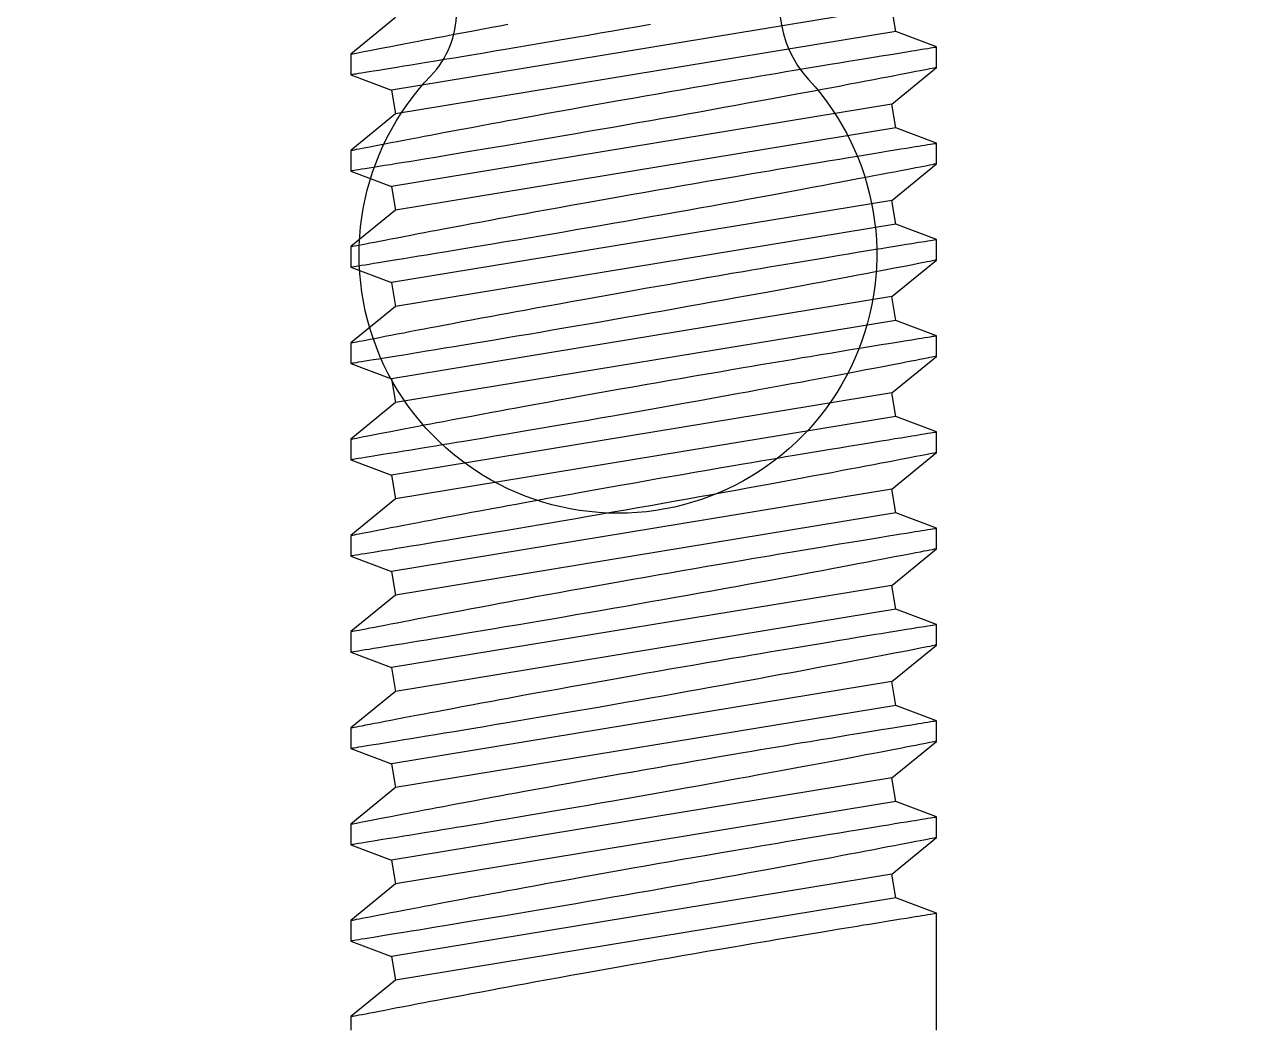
# Model space of a CAD drawing. Extents: x -8.2 to 7.4, y 38.5 to 59.2.
# Drawn here: x -0.199 to 0.2011, y 42.9479 to 43.2722 of the extents above; entities that cross this region are included whole.
import ezdxf

# ---------------------------------------------------------------- set-up
doc = ezdxf.new("R2010")
doc.units = 0
doc.header["$MEASUREMENT"] = 0
doc.layers.get('0').update_dxf_attribs({"linetype": 'CONTINUOUS'})
doc.layers.add('FRAME', color=1, linetype='CONTINUOUS')
doc.layers.add('MISC', color=7, linetype='CONTINUOUS')

# ---------------------------------------------------------------- blocks, each defined once
blk = doc.blocks.new('A$C03F823DF')
at = {"color": 7, "linetype": 'Continuous'}
for p, q in [((0.1747, 0.276), (0.17033, 0.276)), ((0.18656, 0.26153), (0.1747, 0.276)), ((0.19925, 0.276), (0.19427, 0.2628)), ((0.20595, 0.276), (0.19925, 0.276)), ((0.21781, 0.26153), (0.20595, 0.276)), ((0.2305, 0.276), (0.22552, 0.2628)), ((0.2372, 0.276), (0.2305, 0.276)), ((0.24906, 0.26153), (0.2372, 0.276)), ((0.26175, 0.276), (0.25677, 0.2628)), ((0.26845, 0.276), (0.26175, 0.276)), ((0.28031, 0.26153), (0.26845, 0.276)), ((0.293, 0.276), (0.28802, 0.2628)), ((0.2997, 0.276), (0.293, 0.276)), ((0.31156, 0.26153), (0.2997, 0.276)), ((0.32425, 0.276), (0.31927, 0.2628)), ((0.33095, 0.276), (0.32425, 0.276)), ((0.34281, 0.26153), (0.33095, 0.276)), ((0.3555, 0.276), (0.35052, 0.2628)), ((0.3622, 0.276), (0.3555, 0.276)), ((0.37406, 0.26153), (0.3622, 0.276)), ((0.38675, 0.276), (0.38177, 0.2628)), ((0.39345, 0.276), (0.38675, 0.276)), ((0.40531, 0.26153), (0.39345, 0.276)), ((0.418, 0.276), (0.41302, 0.2628)), ((0.4247, 0.276), (0.418, 0.276)), ((0.43656, 0.26153), (0.4247, 0.276)), ((0.44925, 0.276), (0.44427, 0.2628)), ((0.45595, 0.276), (0.44925, 0.276)), ((0.46781, 0.26153), (0.45595, 0.276)), ((0.4805, 0.276), (0.47552, 0.2628)), ((0.4872, 0.276), (0.4805, 0.276)), ((0.49906, 0.26153), (0.4872, 0.276)), ((0.19427, 0.2628), (0.18656, 0.26153)), ((0.21326, 0.0992), (0.18656, 0.26153)), ((0.22097, 0.10047), (0.19427, 0.2628)), ((0.22552, 0.2628), (0.21781, 0.26153)), ((0.24451, 0.0992), (0.21781, 0.26153)), ((0.25222, 0.10047), (0.22552, 0.2628)), ((0.25677, 0.2628), (0.24906, 0.26153)), ((0.27576, 0.0992), (0.24906, 0.26153)), ((0.28347, 0.10047), (0.25677, 0.2628)), ((0.28802, 0.2628), (0.28031, 0.26153)), ((0.30701, 0.0992), (0.28031, 0.26153)), ((0.31472, 0.10047), (0.28802, 0.2628)), ((0.31927, 0.2628), (0.31156, 0.26153)), ((0.33826, 0.0992), (0.31156, 0.26153)), ((0.34597, 0.10047), (0.31927, 0.2628)), ((0.35052, 0.2628), (0.34281, 0.26153)), ((0.36951, 0.0992), (0.34281, 0.26153)), ((0.37722, 0.10047), (0.35052, 0.2628)), ((0.38177, 0.2628), (0.37406, 0.26153)), ((0.40076, 0.0992), (0.37406, 0.26153)), ((0.40847, 0.10047), (0.38177, 0.2628)), ((0.41302, 0.2628), (0.40531, 0.26153)), ((0.43201, 0.0992), (0.40531, 0.26153)), ((0.43972, 0.10047), (0.41302, 0.2628)), ((0.44427, 0.2628), (0.43656, 0.26153)), ((0.46326, 0.0992), (0.43656, 0.26153)), ((0.47097, 0.10047), (0.44427, 0.2628)), ((0.47552, 0.2628), (0.46781, 0.26153)), ((0.49451, 0.0992), (0.46781, 0.26153)), ((0.50222, 0.10047), (0.47552, 0.2628)), ((0.21326, 0.0992), (0.22097, 0.10047)), ((0.22097, 0.10047), (0.23283, 0.086)), ((0.24451, 0.0992), (0.25222, 0.10047)), ((0.25222, 0.10047), (0.26408, 0.086)), ((0.27576, 0.0992), (0.28347, 0.10047)), ((0.28347, 0.10047), (0.29533, 0.086)), ((0.30701, 0.0992), (0.31472, 0.10047)), ((0.31472, 0.10047), (0.32658, 0.086)), ((0.33826, 0.0992), (0.34597, 0.10047)), ((0.34597, 0.10047), (0.35783, 0.086)), ((0.36951, 0.0992), (0.37722, 0.10047)), ((0.37722, 0.10047), (0.38908, 0.086)), ((0.40076, 0.0992), (0.40847, 0.10047)), ((0.40847, 0.10047), (0.42033, 0.086)), ((0.43201, 0.0992), (0.43972, 0.10047)), ((0.43972, 0.10047), (0.45158, 0.086)), ((0.46326, 0.0992), (0.47097, 0.10047)), ((0.47097, 0.10047), (0.48283, 0.086)), ((0.49451, 0.0992), (0.50222, 0.10047)), ((0.20828, 0.086), (0.21326, 0.0992)), ((0.23953, 0.086), (0.24451, 0.0992)), ((0.27078, 0.086), (0.27576, 0.0992)), ((0.30203, 0.086), (0.30701, 0.0992)), ((0.33328, 0.086), (0.33826, 0.0992)), ((0.36453, 0.086), (0.36951, 0.0992)), ((0.39578, 0.086), (0.40076, 0.0992)), ((0.42703, 0.086), (0.43201, 0.0992)), ((0.45828, 0.086), (0.46326, 0.0992)), ((0.48953, 0.086), (0.49451, 0.0992)), ((0.17033, 0.086), (0.20828, 0.086)), ((0.23283, 0.086), (0.23953, 0.086)), ((0.26408, 0.086), (0.27078, 0.086)), ((0.29533, 0.086), (0.30203, 0.086)), ((0.32658, 0.086), (0.33328, 0.086)), ((0.35783, 0.086), (0.36453, 0.086)), ((0.38908, 0.086), (0.39578, 0.086)), ((0.42033, 0.086), (0.42703, 0.086)), ((0.45158, 0.086), (0.45828, 0.086)), ((0.48283, 0.086), (0.48953, 0.086))]:
    blk.add_line(p, q, dxfattribs=at)
at = {"color": 7, "linetype": 'Continuous', "flags": 128}
for points in [[(0.1747, 0.27598), (0.17471, 0.27596), (0.17475, 0.27576), (0.17482, 0.27539), (0.17492, 0.27485), (0.17506, 0.27415), (0.17523, 0.27331), (0.17542, 0.27232), (0.17564, 0.27117), (0.1759, 0.26986), (0.17618, 0.26839), (0.1765, 0.26677), (0.17684, 0.26498), (0.17722, 0.26306), (0.17761, 0.26103), (0.17802, 0.25887), (0.17846, 0.25656), (0.17893, 0.25413), (0.1793, 0.2522), (0.17968, 0.25021), (0.18007, 0.24814), (0.18047, 0.246), (0.18104, 0.24303), (0.18161, 0.24), (0.18219, 0.23688), (0.1828, 0.23363), (0.18342, 0.2303), (0.1839, 0.22771), (0.18439, 0.22508), (0.18488, 0.2224), (0.18538, 0.21967), (0.18607, 0.21594), (0.18675, 0.21222), (0.18743, 0.20844), (0.18813, 0.20458), (0.18883, 0.20069), (0.18937, 0.1977), (0.18991, 0.1947), (0.19045, 0.19168), (0.19099, 0.18864), (0.19171, 0.18454), (0.19242, 0.18055), (0.19312, 0.17655), (0.19382, 0.17255), (0.19452, 0.16851), (0.19522, 0.16449), (0.19592, 0.16044), (0.19661, 0.15643), (0.19729, 0.15244), (0.19793, 0.14866), (0.19841, 0.14584), (0.19889, 0.14305), (0.19935, 0.14029), (0.19981, 0.13756), (0.20027, 0.13485), (0.20072, 0.13218), (0.20116, 0.12956), (0.20158, 0.12699), (0.20215, 0.12361), (0.20266, 0.12049), (0.20316, 0.11746), (0.20365, 0.11453), (0.20411, 0.11172), (0.20445, 0.10966), (0.20477, 0.10767), (0.20509, 0.10576), (0.20539, 0.10392), (0.20577, 0.10157), (0.20611, 0.09947), (0.20643, 0.09751), (0.20672, 0.09568), (0.20699, 0.094), (0.20718, 0.09283), (0.20736, 0.09175), (0.20752, 0.09075), (0.20766, 0.08984), (0.20784, 0.08877), (0.20797, 0.08791), (0.20809, 0.08721), (0.20817, 0.08666), (0.20824, 0.08628), (0.20826, 0.0861), (0.20828, 0.08601), (0.20828, 0.08601)], [(0.23283, 0.08601), (0.23283, 0.086), (0.23281, 0.0861), (0.23276, 0.08636), (0.23268, 0.08678), (0.23256, 0.08736), (0.23242, 0.0881), (0.23224, 0.089), (0.23203, 0.09007), (0.23179, 0.0913), (0.23152, 0.0927), (0.23123, 0.0942), (0.23091, 0.09584), (0.23056, 0.09765), (0.23019, 0.09959), (0.22978, 0.10169), (0.22936, 0.10392), (0.2289, 0.10632), (0.22841, 0.10885), (0.22792, 0.11144), (0.22741, 0.11415), (0.22686, 0.117), (0.2263, 0.11997), (0.22572, 0.12306), (0.22513, 0.12625), (0.2245, 0.12958), (0.22387, 0.133), (0.22323, 0.13644), (0.22258, 0.13996), (0.22191, 0.1436), (0.22124, 0.1473), (0.22055, 0.15108), (0.21985, 0.15492), (0.21914, 0.15886), (0.21842, 0.16284), (0.21772, 0.16676), (0.21701, 0.17071), (0.2163, 0.17474), (0.21559, 0.17877), (0.21487, 0.18284), (0.21416, 0.1869), (0.21344, 0.19101), (0.21273, 0.19511), (0.21204, 0.19905), (0.21137, 0.20296), (0.2107, 0.20685), (0.21004, 0.21071), (0.20938, 0.21459), (0.20873, 0.21842), (0.20809, 0.2222), (0.20747, 0.22591), (0.20689, 0.22938), (0.20632, 0.23277), (0.20576, 0.23612), (0.20522, 0.23937), (0.2047, 0.24253), (0.20419, 0.24559), (0.2037, 0.24857), (0.20323, 0.25142), (0.20281, 0.25401), (0.2024, 0.25648), (0.20202, 0.25886), (0.20165, 0.26109), (0.20131, 0.26319), (0.201, 0.26515), (0.2007, 0.26698), (0.20043, 0.26865), (0.2002, 0.27009), (0.19999, 0.27137), (0.19981, 0.27252), (0.19965, 0.27351), (0.19951, 0.27434), (0.19941, 0.275), (0.19933, 0.2755), (0.19928, 0.27583), (0.19925, 0.27598), (0.19925, 0.27598)], [(0.20595, 0.27598), (0.20596, 0.27596), (0.206, 0.27576), (0.20607, 0.27539), (0.20617, 0.27485), (0.20631, 0.27415), (0.20648, 0.27331), (0.20667, 0.27232), (0.20689, 0.27117), (0.20715, 0.26986), (0.20743, 0.26839), (0.20775, 0.26677), (0.20809, 0.26498), (0.20847, 0.26306), (0.20886, 0.26103), (0.20927, 0.25887), (0.20971, 0.25656), (0.21018, 0.25413), (0.21055, 0.2522), (0.21093, 0.25021), (0.21132, 0.24814), (0.21172, 0.246), (0.21229, 0.24303), (0.21286, 0.24), (0.21344, 0.23688), (0.21405, 0.23363), (0.21467, 0.2303), (0.21515, 0.22771), (0.21564, 0.22508), (0.21613, 0.2224), (0.21663, 0.21967), (0.21732, 0.21594), (0.218, 0.21222), (0.21868, 0.20844), (0.21938, 0.20458), (0.22008, 0.20069), (0.22062, 0.1977), (0.22116, 0.1947), (0.2217, 0.19168), (0.22224, 0.18864), (0.22296, 0.18454), (0.22367, 0.18055), (0.22437, 0.17655), (0.22507, 0.17255), (0.22577, 0.16851), (0.22647, 0.16449), (0.22717, 0.16044), (0.22786, 0.15643), (0.22854, 0.15244), (0.22918, 0.14866), (0.22966, 0.14584), (0.23014, 0.14305), (0.2306, 0.14029), (0.23106, 0.13756), (0.23152, 0.13485), (0.23197, 0.13218), (0.23241, 0.12956), (0.23283, 0.12699), (0.2334, 0.12361), (0.23391, 0.12049), (0.23441, 0.11746), (0.2349, 0.11453), (0.23536, 0.11172), (0.2357, 0.10966), (0.23602, 0.10767), (0.23634, 0.10576), (0.23664, 0.10392), (0.23702, 0.10157), (0.23736, 0.09947), (0.23768, 0.09751), (0.23797, 0.09568), (0.23824, 0.094), (0.23843, 0.09283), (0.23861, 0.09175), (0.23877, 0.09075), (0.23891, 0.08984), (0.23909, 0.08877), (0.23922, 0.08791), (0.23934, 0.08721), (0.23942, 0.08666), (0.23949, 0.08628), (0.23951, 0.0861), (0.23953, 0.08601), (0.23953, 0.08601)], [(0.26408, 0.08601), (0.26408, 0.086), (0.26406, 0.0861), (0.26401, 0.08636), (0.26393, 0.08678), (0.26381, 0.08736), (0.26367, 0.0881), (0.26349, 0.08901), (0.26328, 0.09007), (0.26304, 0.09131), (0.26277, 0.0927), (0.26248, 0.09421), (0.26216, 0.09585), (0.26181, 0.09765), (0.26144, 0.09959), (0.26103, 0.1017), (0.2606, 0.10394), (0.26014, 0.10633), (0.25966, 0.10885), (0.25917, 0.11145), (0.25865, 0.11417), (0.25811, 0.11702), (0.25755, 0.11997), (0.25712, 0.12229), (0.25667, 0.12466), (0.25622, 0.12709), (0.25575, 0.12958), (0.25512, 0.133), (0.25448, 0.13646), (0.25383, 0.13999), (0.25316, 0.14361), (0.25249, 0.1473), (0.25197, 0.15014), (0.25145, 0.15301), (0.25092, 0.15592), (0.25039, 0.15886), (0.24967, 0.16284), (0.24897, 0.16676), (0.24844, 0.16974), (0.2479, 0.17274), (0.24737, 0.17575), (0.24684, 0.17877), (0.2463, 0.18183), (0.24576, 0.18488), (0.24522, 0.18795), (0.24469, 0.19101), (0.24398, 0.19511), (0.24329, 0.19905), (0.24262, 0.20297), (0.24195, 0.20685), (0.24129, 0.21075), (0.24063, 0.21459), (0.23998, 0.21843), (0.23934, 0.2222), (0.23872, 0.22591), (0.23813, 0.2294), (0.23756, 0.2328), (0.23701, 0.23613), (0.23647, 0.23937), (0.23607, 0.24176), (0.23569, 0.24409), (0.23531, 0.24636), (0.23495, 0.24857), (0.23448, 0.25142), (0.23406, 0.25403), (0.23365, 0.2565), (0.23327, 0.25886), (0.2329, 0.26109), (0.23265, 0.26269), (0.2324, 0.2642), (0.23217, 0.26563), (0.23195, 0.26698), (0.23168, 0.26865), (0.23145, 0.27009), (0.23124, 0.27138), (0.23106, 0.27253), (0.2309, 0.27351), (0.2308, 0.27415), (0.23071, 0.27469), (0.23064, 0.27515), (0.23058, 0.2755), (0.23053, 0.27583), (0.2305, 0.27598), (0.2305, 0.27598)], [(0.2372, 0.27598), (0.23721, 0.27596), (0.23725, 0.27576), (0.23732, 0.27539), (0.23742, 0.27485), (0.23756, 0.27415), (0.23773, 0.27331), (0.23792, 0.27232), (0.23814, 0.27117), (0.2384, 0.26986), (0.23868, 0.26839), (0.239, 0.26677), (0.23934, 0.26498), (0.23972, 0.26306), (0.24011, 0.26103), (0.24052, 0.25887), (0.24096, 0.25656), (0.24143, 0.25413), (0.2418, 0.2522), (0.24218, 0.25021), (0.24257, 0.24814), (0.24297, 0.246), (0.24354, 0.24303), (0.24411, 0.24), (0.24469, 0.23688), (0.2453, 0.23363), (0.24592, 0.2303), (0.2464, 0.22771), (0.24689, 0.22508), (0.24738, 0.2224), (0.24788, 0.21967), (0.24857, 0.21594), (0.24925, 0.21222), (0.24993, 0.20844), (0.25063, 0.20458), (0.25133, 0.20069), (0.25187, 0.1977), (0.25241, 0.1947), (0.25295, 0.19168), (0.25349, 0.18864), (0.25421, 0.18454), (0.25492, 0.18055), (0.25562, 0.17655), (0.25632, 0.17255), (0.25702, 0.16851), (0.25772, 0.16449), (0.25842, 0.16044), (0.25911, 0.15643), (0.25979, 0.15244), (0.26043, 0.14866), (0.26091, 0.14584), (0.26139, 0.14305), (0.26185, 0.14029), (0.26231, 0.13756), (0.26277, 0.13485), (0.26322, 0.13218), (0.26366, 0.12956), (0.26408, 0.12699), (0.26465, 0.12361), (0.26516, 0.12049), (0.26566, 0.11746), (0.26615, 0.11453), (0.26661, 0.11172), (0.26695, 0.10966), (0.26727, 0.10767), (0.26759, 0.10576), (0.26789, 0.10392), (0.26827, 0.10157), (0.26861, 0.09947), (0.26893, 0.09751), (0.26922, 0.09568), (0.26949, 0.094), (0.26968, 0.09283), (0.26986, 0.09175), (0.27002, 0.09075), (0.27016, 0.08984), (0.27034, 0.08877), (0.27047, 0.08791), (0.27059, 0.08721), (0.27067, 0.08666), (0.27074, 0.08628), (0.27076, 0.0861), (0.27078, 0.08601), (0.27078, 0.08601)], [(0.29533, 0.08601), (0.29533, 0.086), (0.29531, 0.0861), (0.29526, 0.08636), (0.29518, 0.08678), (0.29506, 0.08736), (0.29492, 0.0881), (0.29474, 0.089), (0.29453, 0.09007), (0.29429, 0.0913), (0.29402, 0.0927), (0.29373, 0.0942), (0.29341, 0.09584), (0.29306, 0.09765), (0.29269, 0.09959), (0.29228, 0.10169), (0.29186, 0.10392), (0.2914, 0.10632), (0.29091, 0.10885), (0.29042, 0.11144), (0.28991, 0.11415), (0.28936, 0.117), (0.2888, 0.11997), (0.28822, 0.12306), (0.28763, 0.12625), (0.287, 0.12958), (0.28637, 0.133), (0.28573, 0.13644), (0.28508, 0.13996), (0.28441, 0.1436), (0.28374, 0.1473), (0.28305, 0.15108), (0.28235, 0.15492), (0.28164, 0.15886), (0.28092, 0.16284), (0.28022, 0.16676), (0.27951, 0.17071), (0.2788, 0.17474), (0.27809, 0.17877), (0.27737, 0.18284), (0.27666, 0.1869), (0.27594, 0.19101), (0.27523, 0.19511), (0.27454, 0.19905), (0.27387, 0.20296), (0.2732, 0.20685), (0.27254, 0.21071), (0.27188, 0.21459), (0.27123, 0.21842), (0.27059, 0.2222), (0.26997, 0.22591), (0.26939, 0.22938), (0.26882, 0.23277), (0.26826, 0.23612), (0.26772, 0.23937), (0.2672, 0.24253), (0.26669, 0.24559), (0.2662, 0.24857), (0.26573, 0.25142), (0.26531, 0.25401), (0.2649, 0.25648), (0.26452, 0.25886), (0.26415, 0.26109), (0.26381, 0.26319), (0.2635, 0.26515), (0.2632, 0.26698), (0.26293, 0.26865), (0.2627, 0.27009), (0.26249, 0.27137), (0.26231, 0.27252), (0.26215, 0.27351), (0.26201, 0.27434), (0.26191, 0.275), (0.26183, 0.2755), (0.26178, 0.27583), (0.26175, 0.27598), (0.26175, 0.27598)], [(0.26845, 0.27598), (0.26846, 0.27596), (0.2685, 0.27576), (0.26857, 0.27539), (0.26867, 0.27485), (0.26881, 0.27415), (0.26898, 0.27331), (0.26917, 0.27232), (0.26939, 0.27117), (0.26965, 0.26986), (0.26993, 0.26839), (0.27025, 0.26677), (0.27059, 0.26498), (0.27097, 0.26306), (0.27136, 0.26103), (0.27177, 0.25887), (0.27221, 0.25656), (0.27268, 0.25413), (0.27305, 0.2522), (0.27343, 0.25021), (0.27382, 0.24814), (0.27422, 0.246), (0.27479, 0.24303), (0.27536, 0.24), (0.27594, 0.23688), (0.27655, 0.23363), (0.27717, 0.2303), (0.27765, 0.22771), (0.27814, 0.22508), (0.27863, 0.2224), (0.27913, 0.21967), (0.27982, 0.21594), (0.2805, 0.21222), (0.28118, 0.20844), (0.28188, 0.20458), (0.28258, 0.20069), (0.28312, 0.1977), (0.28366, 0.1947), (0.2842, 0.19168), (0.28474, 0.18864), (0.28546, 0.18454), (0.28617, 0.18055), (0.28687, 0.17655), (0.28757, 0.17255), (0.28827, 0.16851), (0.28897, 0.16449), (0.28967, 0.16044), (0.29036, 0.15643), (0.29104, 0.15244), (0.29168, 0.14866), (0.29216, 0.14584), (0.29264, 0.14305), (0.2931, 0.14029), (0.29356, 0.13756), (0.29402, 0.13485), (0.29447, 0.13218), (0.29491, 0.12956), (0.29533, 0.12699), (0.2959, 0.12361), (0.29641, 0.12049), (0.29691, 0.11746), (0.2974, 0.11453), (0.29786, 0.11172), (0.2982, 0.10966), (0.29852, 0.10767), (0.29884, 0.10576), (0.29914, 0.10392), (0.29952, 0.10157), (0.29986, 0.09947), (0.30018, 0.09751), (0.30047, 0.09568), (0.30074, 0.094), (0.30093, 0.09283), (0.30111, 0.09175), (0.30127, 0.09075), (0.30141, 0.08984), (0.30159, 0.08877), (0.30172, 0.08791), (0.30184, 0.08721), (0.30192, 0.08666), (0.30199, 0.08628), (0.30201, 0.0861), (0.30203, 0.08601), (0.30203, 0.08601)], [(0.32658, 0.08601), (0.32658, 0.086), (0.32656, 0.0861), (0.32651, 0.08636), (0.32643, 0.08678), (0.32631, 0.08736), (0.32617, 0.0881), (0.32599, 0.089), (0.32578, 0.09007), (0.32554, 0.0913), (0.32527, 0.0927), (0.32498, 0.0942), (0.32466, 0.09584), (0.32431, 0.09765), (0.32394, 0.09959), (0.32353, 0.10169), (0.32311, 0.10392), (0.32265, 0.10632), (0.32216, 0.10885), (0.32167, 0.11144), (0.32116, 0.11415), (0.32061, 0.117), (0.32005, 0.11997), (0.31947, 0.12306), (0.31888, 0.12625), (0.31825, 0.12958), (0.31762, 0.133), (0.31698, 0.13644), (0.31633, 0.13996), (0.31566, 0.1436), (0.31499, 0.1473), (0.3143, 0.15108), (0.3136, 0.15492), (0.31289, 0.15886), (0.31217, 0.16284), (0.31147, 0.16676), (0.31076, 0.17071), (0.31005, 0.17474), (0.30934, 0.17877), (0.30862, 0.18284), (0.30791, 0.1869), (0.30719, 0.19101), (0.30648, 0.19511), (0.30579, 0.19905), (0.30512, 0.20296), (0.30445, 0.20685), (0.30379, 0.21071), (0.30313, 0.21459), (0.30248, 0.21842), (0.30184, 0.2222), (0.30122, 0.22591), (0.30064, 0.22938), (0.30007, 0.23277), (0.29951, 0.23612), (0.29897, 0.23937), (0.29845, 0.24253), (0.29794, 0.24559), (0.29745, 0.24857), (0.29698, 0.25142), (0.29656, 0.25401), (0.29615, 0.25648), (0.29577, 0.25886), (0.2954, 0.26109), (0.29506, 0.26319), (0.29475, 0.26515), (0.29445, 0.26698), (0.29418, 0.26865), (0.29395, 0.27009), (0.29374, 0.27137), (0.29356, 0.27252), (0.2934, 0.27351), (0.29326, 0.27434), (0.29316, 0.275), (0.29308, 0.2755), (0.29303, 0.27583), (0.293, 0.27598), (0.293, 0.27598)], [(0.2997, 0.27598), (0.29971, 0.27596), (0.29975, 0.27576), (0.29982, 0.27539), (0.29992, 0.27485), (0.30006, 0.27415), (0.30023, 0.27331), (0.30042, 0.27232), (0.30064, 0.27117), (0.3009, 0.26986), (0.30118, 0.26839), (0.3015, 0.26677), (0.30184, 0.26498), (0.30222, 0.26306), (0.30261, 0.26103), (0.30302, 0.25887), (0.30346, 0.25656), (0.30393, 0.25413), (0.3043, 0.2522), (0.30468, 0.25021), (0.30507, 0.24814), (0.30547, 0.246), (0.30604, 0.24303), (0.30661, 0.24), (0.30719, 0.23688), (0.3078, 0.23363), (0.30842, 0.2303), (0.3089, 0.22771), (0.30939, 0.22508), (0.30988, 0.2224), (0.31038, 0.21967), (0.31107, 0.21594), (0.31175, 0.21222), (0.31243, 0.20844), (0.31313, 0.20458), (0.31383, 0.20069), (0.31437, 0.1977), (0.31491, 0.1947), (0.31545, 0.19168), (0.31599, 0.18864), (0.31671, 0.18454), (0.31742, 0.18055), (0.31812, 0.17655), (0.31882, 0.17255), (0.31952, 0.16851), (0.32022, 0.16449), (0.32092, 0.16044), (0.32161, 0.15643), (0.32229, 0.15244), (0.32293, 0.14866), (0.32341, 0.14584), (0.32389, 0.14305), (0.32435, 0.14029), (0.32481, 0.13756), (0.32527, 0.13485), (0.32572, 0.13218), (0.32616, 0.12956), (0.32658, 0.12699), (0.32715, 0.12361), (0.32766, 0.12049), (0.32816, 0.11746), (0.32865, 0.11453), (0.32911, 0.11172), (0.32945, 0.10966), (0.32977, 0.10767), (0.33009, 0.10576), (0.33039, 0.10392), (0.33077, 0.10157), (0.33111, 0.09947), (0.33143, 0.09751), (0.33172, 0.09568), (0.33199, 0.094), (0.33218, 0.09283), (0.33236, 0.09175), (0.33252, 0.09075), (0.33266, 0.08984), (0.33284, 0.08877), (0.33297, 0.08791), (0.33309, 0.08721), (0.33317, 0.08666), (0.33324, 0.08628), (0.33326, 0.0861), (0.33328, 0.08601), (0.33328, 0.08601)], [(0.35783, 0.08601), (0.35783, 0.086), (0.35781, 0.0861), (0.35776, 0.08636), (0.35768, 0.08678), (0.35756, 0.08736), (0.35742, 0.0881), (0.35724, 0.089), (0.35703, 0.09007), (0.35679, 0.0913), (0.35652, 0.0927), (0.35623, 0.0942), (0.35591, 0.09584), (0.35556, 0.09765), (0.35519, 0.09959), (0.35478, 0.10169), (0.35436, 0.10392), (0.3539, 0.10632), (0.35341, 0.10885), (0.35292, 0.11144), (0.35241, 0.11415), (0.35186, 0.117), (0.3513, 0.11997), (0.35072, 0.12306), (0.35013, 0.12625), (0.3495, 0.12958), (0.34887, 0.133), (0.34823, 0.13644), (0.34758, 0.13996), (0.34691, 0.1436), (0.34624, 0.1473), (0.34555, 0.15108), (0.34485, 0.15492), (0.34414, 0.15886), (0.34342, 0.16284), (0.34272, 0.16676), (0.34201, 0.17071), (0.3413, 0.17474), (0.34059, 0.17877), (0.33987, 0.18284), (0.33916, 0.1869), (0.33844, 0.19101), (0.33773, 0.19511), (0.33704, 0.19905), (0.33637, 0.20296), (0.3357, 0.20685), (0.33504, 0.21071), (0.33438, 0.21459), (0.33373, 0.21842), (0.33309, 0.2222), (0.33247, 0.22591), (0.33189, 0.22938), (0.33132, 0.23277), (0.33076, 0.23612), (0.33022, 0.23937), (0.3297, 0.24253), (0.32919, 0.24559), (0.3287, 0.24857), (0.32823, 0.25142), (0.32781, 0.25401), (0.3274, 0.25648), (0.32702, 0.25886), (0.32665, 0.26109), (0.32631, 0.26319), (0.326, 0.26515), (0.3257, 0.26698), (0.32543, 0.26865), (0.3252, 0.27009), (0.32499, 0.27137), (0.32481, 0.27252), (0.32465, 0.27351), (0.32451, 0.27434), (0.32441, 0.275), (0.32433, 0.2755), (0.32428, 0.27583), (0.32425, 0.27598), (0.32425, 0.27598)], [(0.33095, 0.27598), (0.33096, 0.27596), (0.331, 0.27576), (0.33107, 0.27539), (0.33117, 0.27485), (0.33131, 0.27415), (0.33148, 0.27331), (0.33167, 0.27232), (0.33189, 0.27117), (0.33215, 0.26986), (0.33243, 0.26839), (0.33275, 0.26677), (0.33309, 0.26498), (0.33347, 0.26306), (0.33386, 0.26103), (0.33427, 0.25887), (0.33471, 0.25656), (0.33518, 0.25413), (0.33555, 0.2522), (0.33593, 0.25021), (0.33632, 0.24814), (0.33672, 0.246), (0.33729, 0.24303), (0.33786, 0.24), (0.33844, 0.23688), (0.33905, 0.23363), (0.33967, 0.2303), (0.34015, 0.22771), (0.34064, 0.22508), (0.34113, 0.2224), (0.34163, 0.21967), (0.34232, 0.21594), (0.343, 0.21222), (0.34368, 0.20844), (0.34438, 0.20458), (0.34508, 0.20069), (0.34562, 0.1977), (0.34616, 0.1947), (0.3467, 0.19168), (0.34724, 0.18864), (0.34796, 0.18454), (0.34867, 0.18055), (0.34937, 0.17655), (0.35007, 0.17255), (0.35077, 0.16851), (0.35147, 0.16449), (0.35217, 0.16044), (0.35286, 0.15643), (0.35354, 0.15244), (0.35418, 0.14866), (0.35466, 0.14584), (0.35514, 0.14305), (0.3556, 0.14029), (0.35606, 0.13756), (0.35652, 0.13485), (0.35697, 0.13218), (0.35741, 0.12956), (0.35783, 0.12699), (0.3584, 0.12361), (0.35891, 0.12049), (0.35941, 0.11746), (0.3599, 0.11453), (0.36036, 0.11172), (0.3607, 0.10966), (0.36102, 0.10767), (0.36134, 0.10576), (0.36164, 0.10392), (0.36202, 0.10157), (0.36236, 0.09947), (0.36268, 0.09751), (0.36297, 0.09568), (0.36324, 0.094), (0.36343, 0.09283), (0.36361, 0.09175), (0.36377, 0.09075), (0.36391, 0.08984), (0.36409, 0.08877), (0.36422, 0.08791), (0.36434, 0.08721), (0.36442, 0.08666), (0.36449, 0.08628), (0.36451, 0.0861), (0.36453, 0.08601), (0.36453, 0.08601)], [(0.38908, 0.08601), (0.38908, 0.086), (0.38906, 0.0861), (0.38901, 0.08636), (0.38893, 0.08678), (0.38881, 0.08736), (0.38867, 0.0881), (0.38849, 0.08901), (0.38828, 0.09007), (0.38804, 0.09131), (0.38777, 0.0927), (0.38748, 0.09421), (0.38716, 0.09585), (0.38681, 0.09765), (0.38644, 0.09959), (0.38603, 0.1017), (0.3856, 0.10394), (0.38514, 0.10633), (0.38466, 0.10885), (0.38417, 0.11145), (0.38365, 0.11417), (0.38311, 0.11702), (0.38255, 0.11997), (0.38212, 0.12229), (0.38167, 0.12466), (0.38122, 0.12709), (0.38075, 0.12958), (0.38012, 0.133), (0.37948, 0.13646), (0.37883, 0.13999), (0.37816, 0.14361), (0.37749, 0.1473), (0.37697, 0.15014), (0.37645, 0.15301), (0.37592, 0.15592), (0.37539, 0.15886), (0.37467, 0.16284), (0.37397, 0.16676), (0.37344, 0.16974), (0.3729, 0.17274), (0.37237, 0.17575), (0.37184, 0.17877), (0.3713, 0.18183), (0.37076, 0.18488), (0.37022, 0.18795), (0.36969, 0.19101), (0.36898, 0.19511), (0.36829, 0.19905), (0.36762, 0.20297), (0.36695, 0.20685), (0.36629, 0.21075), (0.36563, 0.21459), (0.36498, 0.21843), (0.36434, 0.2222), (0.36372, 0.22591), (0.36313, 0.2294), (0.36256, 0.2328), (0.36201, 0.23613), (0.36147, 0.23937), (0.36107, 0.24176), (0.36069, 0.24409), (0.36031, 0.24636), (0.35995, 0.24857), (0.35948, 0.25142), (0.35906, 0.25403), (0.35865, 0.2565), (0.35827, 0.25886), (0.3579, 0.26109), (0.35765, 0.26269), (0.3574, 0.2642), (0.35717, 0.26563), (0.35695, 0.26698), (0.35668, 0.26865), (0.35645, 0.27009), (0.35624, 0.27138), (0.35606, 0.27253), (0.3559, 0.27351), (0.3558, 0.27415), (0.35571, 0.27469), (0.35564, 0.27515), (0.35558, 0.2755), (0.35553, 0.27583), (0.3555, 0.27598), (0.3555, 0.27598)], [(0.3622, 0.27598), (0.36221, 0.27596), (0.36225, 0.27576), (0.36232, 0.27539), (0.36242, 0.27485), (0.36256, 0.27415), (0.36273, 0.27331), (0.36292, 0.27232), (0.36314, 0.27117), (0.3634, 0.26986), (0.36368, 0.26839), (0.364, 0.26677), (0.36434, 0.26498), (0.36472, 0.26306), (0.36511, 0.26103), (0.36552, 0.25887), (0.36596, 0.25656), (0.36643, 0.25413), (0.3668, 0.2522), (0.36718, 0.25021), (0.36757, 0.24814), (0.36797, 0.246), (0.36854, 0.24303), (0.36911, 0.24), (0.36969, 0.23688), (0.3703, 0.23363), (0.37092, 0.2303), (0.3714, 0.22771), (0.37189, 0.22508), (0.37238, 0.2224), (0.37288, 0.21967), (0.37357, 0.21594), (0.37425, 0.21222), (0.37493, 0.20844), (0.37563, 0.20458), (0.37633, 0.20069), (0.37687, 0.1977), (0.37741, 0.1947), (0.37795, 0.19168), (0.37849, 0.18864), (0.37921, 0.18454), (0.37992, 0.18055), (0.38062, 0.17655), (0.38132, 0.17255), (0.38202, 0.16851), (0.38272, 0.16449), (0.38342, 0.16044), (0.38411, 0.15643), (0.38479, 0.15244), (0.38543, 0.14866), (0.38591, 0.14584), (0.38639, 0.14305), (0.38685, 0.14029), (0.38731, 0.13756), (0.38777, 0.13485), (0.38822, 0.13218), (0.38866, 0.12956), (0.38908, 0.12699), (0.38965, 0.12361), (0.39016, 0.12049), (0.39066, 0.11746), (0.39115, 0.11453), (0.39161, 0.11172), (0.39195, 0.10966), (0.39227, 0.10767), (0.39259, 0.10576), (0.39289, 0.10392), (0.39327, 0.10157), (0.39361, 0.09947), (0.39393, 0.09751), (0.39422, 0.09568), (0.39449, 0.094), (0.39468, 0.09283), (0.39486, 0.09175), (0.39502, 0.09075), (0.39516, 0.08984), (0.39534, 0.08877), (0.39547, 0.08791), (0.39559, 0.08721), (0.39567, 0.08666), (0.39574, 0.08628), (0.39576, 0.0861), (0.39578, 0.08601), (0.39578, 0.08601)], [(0.42033, 0.08601), (0.42033, 0.086), (0.42031, 0.0861), (0.42026, 0.08636), (0.42018, 0.08678), (0.42006, 0.08736), (0.41992, 0.0881), (0.41974, 0.089), (0.41953, 0.09007), (0.41929, 0.0913), (0.41902, 0.0927), (0.41873, 0.0942), (0.41841, 0.09584), (0.41806, 0.09765), (0.41769, 0.09959), (0.41728, 0.10169), (0.41686, 0.10392), (0.4164, 0.10632), (0.41591, 0.10885), (0.41542, 0.11144), (0.41491, 0.11415), (0.41436, 0.117), (0.4138, 0.11997), (0.41322, 0.12306), (0.41263, 0.12625), (0.412, 0.12958), (0.41137, 0.133), (0.41073, 0.13644), (0.41008, 0.13996), (0.40941, 0.1436), (0.40874, 0.1473), (0.40805, 0.15108), (0.40735, 0.15492), (0.40664, 0.15886), (0.40592, 0.16284), (0.40522, 0.16676), (0.40451, 0.17071), (0.4038, 0.17474), (0.40309, 0.17877), (0.40237, 0.18284), (0.40166, 0.1869), (0.40094, 0.19101), (0.40023, 0.19511), (0.39954, 0.19905), (0.39887, 0.20296), (0.3982, 0.20685), (0.39754, 0.21071), (0.39688, 0.21459), (0.39623, 0.21842), (0.39559, 0.2222), (0.39497, 0.22591), (0.39439, 0.22938), (0.39382, 0.23277), (0.39326, 0.23612), (0.39272, 0.23937), (0.3922, 0.24253), (0.39169, 0.24559), (0.3912, 0.24857), (0.39073, 0.25142), (0.39031, 0.25401), (0.3899, 0.25648), (0.38952, 0.25886), (0.38915, 0.26109), (0.38881, 0.26319), (0.3885, 0.26515), (0.3882, 0.26698), (0.38793, 0.26865), (0.3877, 0.27009), (0.38749, 0.27137), (0.38731, 0.27252), (0.38715, 0.27351), (0.38701, 0.27434), (0.38691, 0.275), (0.38683, 0.2755), (0.38678, 0.27583), (0.38675, 0.27598), (0.38675, 0.27598)], [(0.39345, 0.27598), (0.39346, 0.27596), (0.3935, 0.27576), (0.39357, 0.27539), (0.39367, 0.27485), (0.39381, 0.27415), (0.39398, 0.27331), (0.39417, 0.27232), (0.39439, 0.27117), (0.39465, 0.26986), (0.39493, 0.26839), (0.39525, 0.26677), (0.39559, 0.26498), (0.39597, 0.26306), (0.39636, 0.26103), (0.39677, 0.25887), (0.39721, 0.25656), (0.39768, 0.25413), (0.39805, 0.2522), (0.39843, 0.25021), (0.39882, 0.24814), (0.39922, 0.246), (0.39979, 0.24303), (0.40036, 0.24), (0.40094, 0.23688), (0.40155, 0.23363), (0.40217, 0.2303), (0.40265, 0.22771), (0.40314, 0.22508), (0.40363, 0.2224), (0.40413, 0.21967), (0.40482, 0.21594), (0.4055, 0.21222), (0.40618, 0.20844), (0.40688, 0.20458), (0.40758, 0.20069), (0.40812, 0.1977), (0.40866, 0.1947), (0.4092, 0.19168), (0.40974, 0.18864), (0.41046, 0.18454), (0.41117, 0.18055), (0.41187, 0.17655), (0.41257, 0.17255), (0.41327, 0.16851), (0.41397, 0.16449), (0.41467, 0.16044), (0.41536, 0.15643), (0.41604, 0.15244), (0.41668, 0.14866), (0.41716, 0.14584), (0.41764, 0.14305), (0.4181, 0.14029), (0.41856, 0.13756), (0.41902, 0.13485), (0.41947, 0.13218), (0.41991, 0.12956), (0.42033, 0.12699), (0.4209, 0.12361), (0.42141, 0.12049), (0.42191, 0.11746), (0.4224, 0.11453), (0.42286, 0.11172), (0.4232, 0.10966), (0.42352, 0.10767), (0.42384, 0.10576), (0.42414, 0.10392), (0.42452, 0.10157), (0.42486, 0.09947), (0.42518, 0.09751), (0.42547, 0.09568), (0.42574, 0.094), (0.42593, 0.09283), (0.42611, 0.09175), (0.42627, 0.09075), (0.42641, 0.08984), (0.42659, 0.08877), (0.42672, 0.08791), (0.42684, 0.08721), (0.42692, 0.08666), (0.42699, 0.08628), (0.42701, 0.0861), (0.42703, 0.08601), (0.42703, 0.08601)], [(0.45158, 0.08601), (0.45158, 0.086), (0.45156, 0.0861), (0.45151, 0.08636), (0.45143, 0.08678), (0.45131, 0.08736), (0.45117, 0.0881), (0.45099, 0.089), (0.45078, 0.09007), (0.45054, 0.0913), (0.45027, 0.0927), (0.44998, 0.0942), (0.44966, 0.09584), (0.44931, 0.09765), (0.44894, 0.09959), (0.44853, 0.10169), (0.44811, 0.10392), (0.44765, 0.10632), (0.44716, 0.10885), (0.44667, 0.11144), (0.44616, 0.11415), (0.44561, 0.117), (0.44505, 0.11997), (0.44447, 0.12306), (0.44388, 0.12625), (0.44325, 0.12958), (0.44262, 0.133), (0.44198, 0.13644), (0.44133, 0.13996), (0.44066, 0.1436), (0.43999, 0.1473), (0.4393, 0.15108), (0.4386, 0.15492), (0.43789, 0.15886), (0.43717, 0.16284), (0.43647, 0.16676), (0.43576, 0.17071), (0.43505, 0.17474), (0.43434, 0.17877), (0.43362, 0.18284), (0.43291, 0.1869), (0.43219, 0.19101), (0.43148, 0.19511), (0.43079, 0.19905), (0.43012, 0.20296), (0.42945, 0.20685), (0.42879, 0.21071), (0.42813, 0.21459), (0.42748, 0.21842), (0.42684, 0.2222), (0.42622, 0.22591), (0.42564, 0.22938), (0.42507, 0.23277), (0.42451, 0.23612), (0.42397, 0.23937), (0.42345, 0.24253), (0.42294, 0.24559), (0.42245, 0.24857), (0.42198, 0.25142), (0.42156, 0.25401), (0.42115, 0.25648), (0.42077, 0.25886), (0.4204, 0.26109), (0.42006, 0.26319), (0.41975, 0.26515), (0.41945, 0.26698), (0.41918, 0.26865), (0.41895, 0.27009), (0.41874, 0.27137), (0.41856, 0.27252), (0.4184, 0.27351), (0.41826, 0.27434), (0.41816, 0.275), (0.41808, 0.2755), (0.41803, 0.27583), (0.418, 0.27598), (0.418, 0.27598)], [(0.4247, 0.27598), (0.42471, 0.27596), (0.42475, 0.27576), (0.42482, 0.27539), (0.42492, 0.27485), (0.42506, 0.27415), (0.42523, 0.27331), (0.42542, 0.27232), (0.42564, 0.27117), (0.4259, 0.26986), (0.42618, 0.26839), (0.4265, 0.26677), (0.42684, 0.26498), (0.42722, 0.26306), (0.42761, 0.26103), (0.42802, 0.25887), (0.42846, 0.25656), (0.42893, 0.25413), (0.4293, 0.2522), (0.42968, 0.25021), (0.43007, 0.24814), (0.43047, 0.246), (0.43104, 0.24303), (0.43161, 0.24), (0.43219, 0.23688), (0.4328, 0.23363), (0.43342, 0.2303), (0.4339, 0.22771), (0.43439, 0.22508), (0.43488, 0.2224), (0.43538, 0.21967), (0.43607, 0.21594), (0.43675, 0.21222), (0.43743, 0.20844), (0.43813, 0.20458), (0.43883, 0.20069), (0.43937, 0.1977), (0.43991, 0.1947), (0.44045, 0.19168), (0.44099, 0.18864), (0.44171, 0.18454), (0.44242, 0.18055), (0.44312, 0.17655), (0.44382, 0.17255), (0.44452, 0.16851), (0.44522, 0.16449), (0.44592, 0.16044), (0.44661, 0.15643), (0.44729, 0.15244), (0.44793, 0.14866), (0.44841, 0.14584), (0.44889, 0.14305), (0.44935, 0.14029), (0.44981, 0.13756), (0.45027, 0.13485), (0.45072, 0.13218), (0.45116, 0.12956), (0.45158, 0.12699), (0.45215, 0.12361), (0.45266, 0.12049), (0.45316, 0.11746), (0.45365, 0.11453), (0.45411, 0.11172), (0.45445, 0.10966), (0.45477, 0.10767), (0.45509, 0.10576), (0.45539, 0.10392), (0.45577, 0.10157), (0.45611, 0.09947), (0.45643, 0.09751), (0.45672, 0.09568), (0.45699, 0.094), (0.45718, 0.09283), (0.45736, 0.09175), (0.45752, 0.09075), (0.45766, 0.08984), (0.45784, 0.08877), (0.45797, 0.08791), (0.45809, 0.08721), (0.45817, 0.08666), (0.45824, 0.08628), (0.45826, 0.0861), (0.45828, 0.08601), (0.45828, 0.08601)], [(0.48283, 0.08601), (0.48283, 0.086), (0.48281, 0.0861), (0.48276, 0.08636), (0.48268, 0.08678), (0.48256, 0.08736), (0.48242, 0.0881), (0.48224, 0.089), (0.48203, 0.09007), (0.48179, 0.0913), (0.48152, 0.0927), (0.48123, 0.0942), (0.48091, 0.09584), (0.48056, 0.09765), (0.48019, 0.09959), (0.47978, 0.10169), (0.47936, 0.10392), (0.4789, 0.10632), (0.47841, 0.10885), (0.47792, 0.11144), (0.47741, 0.11415), (0.47686, 0.117), (0.4763, 0.11997), (0.47572, 0.12306), (0.47513, 0.12625), (0.4745, 0.12958), (0.47387, 0.133), (0.47323, 0.13644), (0.47258, 0.13996), (0.47191, 0.1436), (0.47124, 0.1473), (0.47055, 0.15108), (0.46985, 0.15492), (0.46914, 0.15886), (0.46842, 0.16284), (0.46772, 0.16676), (0.46701, 0.17071), (0.4663, 0.17474), (0.46559, 0.17877), (0.46487, 0.18284), (0.46416, 0.1869), (0.46344, 0.19101), (0.46273, 0.19511), (0.46204, 0.19905), (0.46137, 0.20296), (0.4607, 0.20685), (0.46004, 0.21071), (0.45938, 0.21459), (0.45873, 0.21842), (0.45809, 0.2222), (0.45747, 0.22591), (0.45689, 0.22938), (0.45632, 0.23277), (0.45576, 0.23612), (0.45522, 0.23937), (0.4547, 0.24253), (0.45419, 0.24559), (0.4537, 0.24857), (0.45323, 0.25142), (0.45281, 0.25401), (0.4524, 0.25648), (0.45202, 0.25886), (0.45165, 0.26109), (0.45131, 0.26319), (0.451, 0.26515), (0.4507, 0.26698), (0.45043, 0.26865), (0.4502, 0.27009), (0.44999, 0.27137), (0.44981, 0.27252), (0.44965, 0.27351), (0.44951, 0.27434), (0.44941, 0.275), (0.44933, 0.2755), (0.44928, 0.27583), (0.44925, 0.27598), (0.44925, 0.27598)], [(0.45595, 0.27598), (0.45596, 0.27596), (0.456, 0.27576), (0.45607, 0.27539), (0.45617, 0.27485), (0.45631, 0.27415), (0.45648, 0.27331), (0.45667, 0.27232), (0.45689, 0.27117), (0.45715, 0.26986), (0.45743, 0.26839), (0.45775, 0.26677), (0.45809, 0.26498), (0.45847, 0.26306), (0.45886, 0.26103), (0.45927, 0.25887), (0.45971, 0.25656), (0.46018, 0.25413), (0.46055, 0.2522), (0.46093, 0.25021), (0.46132, 0.24814), (0.46172, 0.246), (0.46229, 0.24303), (0.46286, 0.24), (0.46344, 0.23688), (0.46405, 0.23363), (0.46467, 0.2303), (0.46515, 0.22771), (0.46564, 0.22508), (0.46613, 0.2224), (0.46663, 0.21967), (0.46732, 0.21594), (0.468, 0.21222), (0.46868, 0.20844), (0.46938, 0.20458), (0.47008, 0.20069), (0.47062, 0.1977), (0.47116, 0.1947), (0.4717, 0.19168), (0.47224, 0.18864), (0.47296, 0.18454), (0.47367, 0.18055), (0.47437, 0.17655), (0.47507, 0.17255), (0.47577, 0.16851), (0.47647, 0.16449), (0.47717, 0.16044), (0.47786, 0.15643), (0.47854, 0.15244), (0.47918, 0.14866), (0.47966, 0.14584), (0.48014, 0.14305), (0.4806, 0.14029), (0.48106, 0.13756), (0.48152, 0.13485), (0.48197, 0.13218), (0.48241, 0.12956), (0.48283, 0.12699), (0.4834, 0.12361), (0.48391, 0.12049), (0.48441, 0.11746), (0.4849, 0.11453), (0.48536, 0.11172), (0.4857, 0.10966), (0.48602, 0.10767), (0.48634, 0.10576), (0.48664, 0.10392), (0.48702, 0.10157), (0.48736, 0.09947), (0.48768, 0.09751), (0.48797, 0.09568), (0.48824, 0.094), (0.48843, 0.09283), (0.48861, 0.09175), (0.48877, 0.09075), (0.48891, 0.08984), (0.48909, 0.08877), (0.48922, 0.08791), (0.48934, 0.08721), (0.48942, 0.08666), (0.48949, 0.08628), (0.48951, 0.0861), (0.48953, 0.08601), (0.48953, 0.08601)], [(0.49684, 0.17877), (0.49612, 0.18284), (0.49541, 0.1869), (0.49469, 0.19101), (0.49398, 0.19511), (0.49329, 0.19905), (0.49262, 0.20296), (0.49195, 0.20685), (0.49129, 0.21071), (0.49063, 0.21459), (0.48998, 0.21842), (0.48934, 0.2222), (0.48872, 0.22591), (0.48814, 0.22938), (0.48757, 0.23277), (0.48701, 0.23612), (0.48647, 0.23937), (0.48595, 0.24253), (0.48544, 0.24559), (0.48495, 0.24857), (0.48448, 0.25142), (0.48406, 0.25401), (0.48365, 0.25648), (0.48327, 0.25886), (0.4829, 0.26109), (0.48256, 0.26319), (0.48225, 0.26515), (0.48195, 0.26698), (0.48168, 0.26865), (0.48145, 0.27009), (0.48124, 0.27137), (0.48106, 0.27252), (0.4809, 0.27351), (0.48076, 0.27434), (0.48066, 0.275), (0.48058, 0.2755), (0.48053, 0.27583), (0.4805, 0.27598), (0.4805, 0.27598)], [(0.4872, 0.27598), (0.48721, 0.27596), (0.48725, 0.27576), (0.48732, 0.27539), (0.48742, 0.27485), (0.48756, 0.27415), (0.48773, 0.27331), (0.48792, 0.27232), (0.48814, 0.27117), (0.4884, 0.26986), (0.48868, 0.26839), (0.489, 0.26677), (0.48934, 0.26498), (0.48972, 0.26306), (0.49011, 0.26103), (0.49052, 0.25887), (0.49096, 0.25656), (0.49143, 0.25413), (0.4918, 0.2522), (0.49218, 0.25021), (0.49257, 0.24814), (0.49297, 0.246), (0.49354, 0.24303), (0.49411, 0.24), (0.49469, 0.23688), (0.4953, 0.23363), (0.49592, 0.2303), (0.4964, 0.22771), (0.49689, 0.22508)]]:
    blk.add_lwpolyline(points, dxfattribs=at)
blk = doc.blocks.new('3700-HEAD')
blk.add_lwpolyline([(1.908, 0), (1.908, 1.805, 0.414214), (1.898, 1.815), (1.783, 1.815, -0.414214), (1.773, 1.825), (1.773, 2.003), (1.88533, 1.95146, 0.546624), (1.908, 1.966), (1.908, 2.068, 0.414214), (1.898, 2.078), (1.63839, 2.078, 0.414214), (1.62839, 2.068), (1.62839, 1.98953, -0.733941), (1.61019, 1.98381, 0.034035), (1.59681, 2.00045, 0.505732), (1.53917, 1.99404), (1.53865, 1.99314, 0.327538), (1.5433, 1.9508, -0.652778), (1.48141, 1.81, -0.660027), (1.42069, 1.95204, 0.193039), (1.429, 1.97277), (1.429, 2.068, 0.414214), (1.419, 2.078), (1.18066, 2.078, 0.414214)], format="xyb")

msp = doc.modelspace()

# ---------------------------------------------------------------- block references
at = {"layer": 'FRAME'}
msp.add_blockref('3700-HEAD', (-1.48784, 41.30353), dxfattribs=at)
at = {"layer": 'MISC', "rotation": 90}
msp.add_blockref('A$C03F823DF', (0.1829, 42.77539), dxfattribs=at)

doc.saveas('drawing.dxf')
